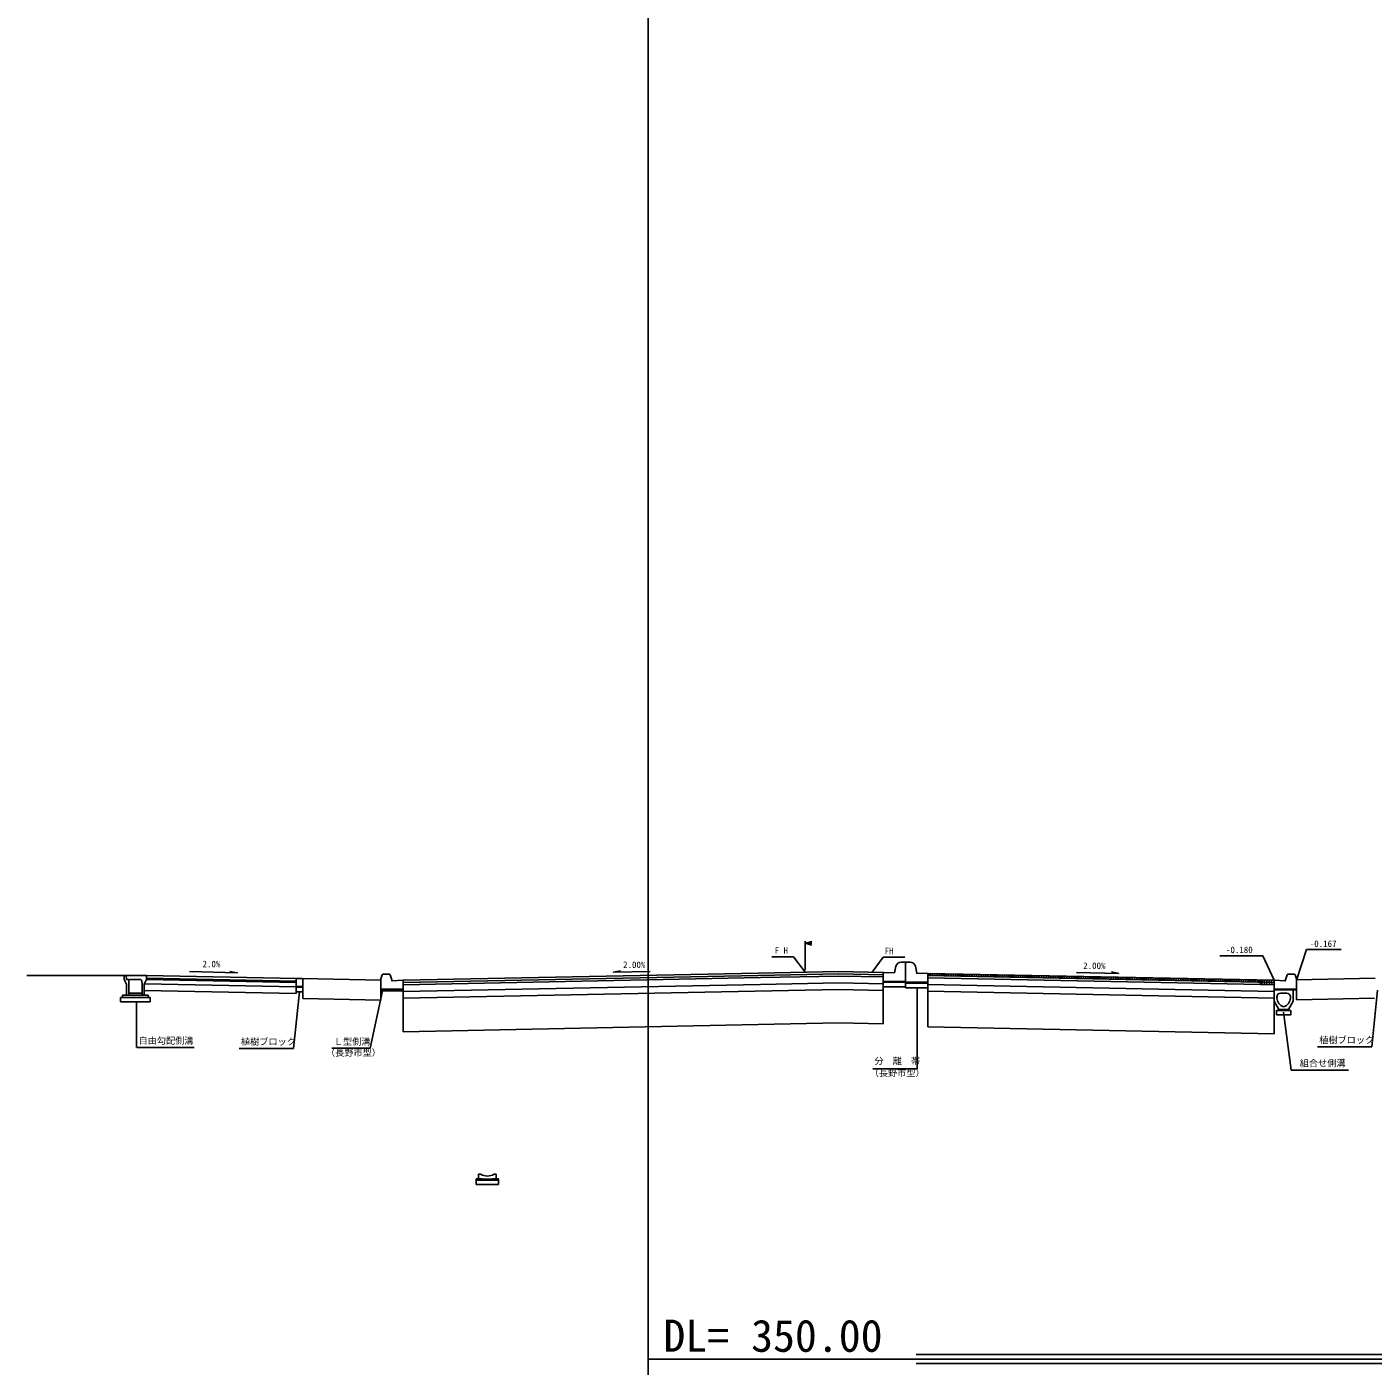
# Model space of a CAD drawing. Units: millimetres on the paper. Extents: x -84 to 7, y -133 to 191.
# Drawn here: x -83.77 to -68.7, y -44.26 to -29.26 of the extents above; entities that cross this region are included whole.
import ezdxf
from ezdxf.enums import TextEntityAlignment as Align

# ---------------------------------------------------------------- set-up
doc = ezdxf.new("R2010")
doc.units = ezdxf.units.MM
doc.header["$LTSCALE"] = 0.14
for name, color, linetype in [('0-1_D-BDG-3-DL-2', 7, 'Continuous'), ('0-2_D-TTL-FRAM_枠', 7, 'Continuous'), ('0-3_D-STR-2-文字', 7, 'Continuous'), ('0-5_D-BDG-2-DL-1', 7, 'Continuous'), ('0-7_D-STR-1-計線1', 7, 'Continuous'), ('0-9_D-BDG-1-現況', 7, 'Continuous')]:
    doc.layers.add(name, color=color, linetype=linetype)
doc.styles.add('ＭＳ ゴシック', font='')
doc.styles.get('ＭＳ ゴシック').set_extended_font_data('MS Gothic')

msp = doc.modelspace()

# ---------------------------------------------------------------- linework, layer by layer
at = {"layer": '0-1_D-BDG-3-DL-2'}
for p, q in [((-73.8141, -44.1307), (3.4526, -44.1307)), ((-73.8141, -44.2307), (3.4526, -44.2307))]:
    msp.add_line(p, q, dxfattribs=at)
at = {"layer": '0-2_D-TTL-FRAM_枠'}
msp.add_lwpolyline([(-76.8141, -2.9807), (3.4526, -2.9807), (3.4526, -59.1807), (-76.8141, -59.1807)], close=True, dxfattribs=at)
at = {"layer": '0-5_D-BDG-2-DL-1'}
msp.add_line((-76.8141, -44.1807), (3.4526, -44.1807), dxfattribs=at)
at = {"layer": '0-7_D-STR-1-計線1'}
for p, q in [((-78.739, -42.1616), (-78.674, -42.1616)), ((-78.739, -42.1616), (-78.739, -42.2266)), ((-78.739, -42.1766), (-78.489, -42.1766)), ((-78.689, -42.1116), (-78.714, -42.1116)), ((-78.714, -42.1116), (-78.714, -42.1616)), ((-78.669, -42.1666), (-78.559, -42.1666)), ((-78.559, -42.1666), (-78.554, -42.1616)), ((-78.554, -42.1616), (-78.489, -42.1616)), ((-78.514, -42.1116), (-78.539, -42.1116)), ((-78.514, -42.1616), (-78.514, -42.1116)), ((-78.489, -42.1616), (-78.489, -42.2266)), ((-78.739, -42.2266), (-78.489, -42.2266))]:
    msp.add_line(p, q, dxfattribs=at)
msp.add_lwpolyline([(-78.714, -42.1616), (-78.674, -42.1616), (-78.669, -42.1666)], dxfattribs=at)
msp.add_arc((-78.614, -41.981), 0.1506, 240.13717, 299.86283, dxfattribs=at)
at = {"layer": '0-9_D-BDG-1-現況'}
for p, q in [((-75.0556, -39.8248), (-75.0556, -39.4996)), ((-75.0556, -39.5246), (-74.9806, -39.5246)), ((-75.4272, -39.675), (-75.1849, -39.675)), ((-75.0556, -39.8498), (-75.1849, -39.675)), ((-74.3056, -39.8498), (-74.1839, -39.6797)), ((-73.9416, -39.6797), (-74.1839, -39.6797)), ((-74.0556, -39.8548), (-74.0398, -39.7797)), ((-73.9306, -39.7373), (-73.9806, -39.7373)), ((-73.9306, -39.7373), (-73.9306, -39.9723)), ((-73.9306, -39.7373), (-73.8806, -39.7373)), ((-73.9306, -39.7373), (-73.9306, -39.9723)), ((-83.7699, -39.8846), (-82.6806, -39.8846)), ((-82.6806, -39.8846), (-82.4306, -39.8846)), ((-82.6306, -39.9321), (-82.6273, -39.9414)), ((-82.6306, -39.9921), (-82.6281, -39.9421)), ((-82.6281, -39.9421), (-82.6181, -39.9321)), ((-82.6181, -39.9321), (-82.4931, -39.9321)), ((-82.4306, -39.9321), (-82.4556, -39.9821)), ((-82.4306, -39.8846), (-82.4306, -39.9321)), ((-80.7481, -39.9183), (-82.4306, -39.8846)), ((-80.7556, -39.9481), (-82.4306, -39.9146)), ((-80.7556, -39.9631), (-82.4306, -39.9296)), ((-80.7556, -39.9183), (-80.7556, -40.0881)), ((-79.8056, -39.9371), (-80.6869, -39.9195)), ((-79.8056, -39.9223), (-79.7927, -39.8795)), ((-79.8056, -39.9223), (-79.8056, -40.0573)), ((-79.7832, -39.8723), (-79.7128, -39.8723)), ((-79.5556, -39.9398), (-75.5791, -39.8603)), ((-79.5556, -39.9648), (-75.5791, -39.8853)), ((-79.5556, -39.9898), (-75.5541, -39.9098)), ((-79.5556, -39.9398), (-79.5556, -40.0373)), ((-75.5791, -39.8603), (-74.6806, -39.8423)), ((-75.5791, -39.8853), (-74.6806, -39.8673)), ((-75.5541, -39.9098), (-74.6806, -39.8923)), ((-74.1806, -39.8523), (-74.6806, -39.8423)), ((-74.1806, -39.8523), (-74.6806, -39.8423)), ((-74.1806, -39.8773), (-74.6806, -39.8673)), ((-74.1806, -39.8773), (-74.6806, -39.8673)), ((-74.1806, -39.9023), (-74.6806, -39.8923)), ((-74.1806, -39.8523), (-74.1806, -39.9523)), ((-74.0556, -39.8548), (-74.1806, -39.8523)), ((-69.8056, -39.9398), (-73.6806, -39.8623)), ((-73.6806, -39.8723), (-73.6709, -39.8625)), ((-73.6806, -39.8873), (-73.6806, -40.4623)), ((-73.6806, -39.8873), (-73.6806, -39.9623)), ((-69.9556, -39.9868), (-73.6806, -39.9123)), ((-73.6694, -39.8876), (-73.6449, -39.863)), ((-73.6434, -39.8881), (-73.6189, -39.8636)), ((-73.6174, -39.8886), (-73.5929, -39.8641)), ((-73.5914, -39.8891), (-73.5669, -39.8646)), ((-73.5654, -39.8896), (-73.5409, -39.8651)), ((-73.5394, -39.8902), (-73.5149, -39.8656)), ((-73.5134, -39.8907), (-73.4889, -39.8662)), ((-73.4874, -39.8912), (-73.4629, -39.8667)), ((-73.4614, -39.8917), (-73.4369, -39.8672)), ((-73.4354, -39.8922), (-73.4109, -39.8677)), ((-73.4094, -39.8928), (-73.3849, -39.8682)), ((-73.3834, -39.8933), (-73.3589, -39.8688)), ((-73.3574, -39.8938), (-73.3329, -39.8693)), ((-73.3314, -39.8943), (-73.3069, -39.8698)), ((-73.3054, -39.8948), (-73.2809, -39.8703)), ((-73.2794, -39.8954), (-73.2549, -39.8708)), ((-73.2534, -39.8959), (-73.2289, -39.8714)), ((-73.2274, -39.8964), (-73.2029, -39.8719)), ((-73.2014, -39.8969), (-73.1769, -39.8724)), ((-73.1754, -39.8974), (-73.1509, -39.8729)), ((-73.1494, -39.898), (-73.1249, -39.8734)), ((-73.1234, -39.8985), (-73.0989, -39.874)), ((-73.0975, -39.899), (-73.0729, -39.8745)), ((-73.0715, -39.8995), (-73.0469, -39.875)), ((-73.0455, -39.9), (-73.0209, -39.8755)), ((-73.0195, -39.9006), (-72.995, -39.876)), ((-72.9935, -39.9011), (-72.969, -39.8766)), ((-72.9675, -39.9016), (-72.943, -39.8771)), ((-72.9415, -39.9021), (-72.917, -39.8776)), ((-72.9155, -39.9026), (-72.891, -39.8781)), ((-72.8895, -39.9032), (-72.865, -39.8786)), ((-72.8635, -39.9037), (-72.839, -39.8792)), ((-72.8375, -39.9042), (-72.813, -39.8797)), ((-72.8115, -39.9047), (-72.787, -39.8802)), ((-72.7855, -39.9052), (-72.761, -39.8807)), ((-72.7595, -39.9058), (-72.735, -39.8812)), ((-72.7335, -39.9063), (-72.709, -39.8818)), ((-72.7075, -39.9068), (-72.683, -39.8823)), ((-72.6815, -39.9073), (-72.657, -39.8828)), ((-72.6555, -39.9078), (-72.631, -39.8833)), ((-72.6295, -39.9084), (-72.605, -39.8838)), ((-72.6035, -39.9089), (-72.579, -39.8844)), ((-72.5775, -39.9094), (-72.553, -39.8849)), ((-72.5515, -39.9099), (-72.527, -39.8854)), ((-72.5255, -39.9104), (-72.501, -39.8859)), ((-72.4995, -39.911), (-72.475, -39.8864)), ((-72.4735, -39.9115), (-72.449, -39.887)), ((-72.4475, -39.912), (-72.423, -39.8875)), ((-72.4215, -39.9125), (-72.397, -39.888)), ((-72.3955, -39.913), (-72.371, -39.8885)), ((-72.3695, -39.9136), (-72.345, -39.889)), ((-72.3436, -39.9141), (-72.319, -39.8896)), ((-72.3176, -39.9146), (-72.293, -39.8901)), ((-72.2916, -39.9151), (-72.267, -39.8906)), ((-72.2656, -39.9156), (-72.2411, -39.8911)), ((-72.2396, -39.9162), (-72.2151, -39.8916)), ((-72.2136, -39.9167), (-72.1891, -39.8922)), ((-72.1876, -39.9172), (-72.1631, -39.8927)), ((-72.1616, -39.9177), (-72.1371, -39.8932)), ((-72.1356, -39.9182), (-72.1111, -39.8937)), ((-72.1096, -39.9188), (-72.0851, -39.8942)), ((-72.0836, -39.9193), (-72.0591, -39.8948)), ((-72.0576, -39.9198), (-72.0331, -39.8953)), ((-72.0316, -39.9203), (-72.0071, -39.8958)), ((-72.0056, -39.9208), (-71.9811, -39.8963)), ((-71.9796, -39.9214), (-71.9551, -39.8968)), ((-71.9536, -39.9219), (-71.9291, -39.8974)), ((-71.9276, -39.9224), (-71.9031, -39.8979)), ((-71.9016, -39.9229), (-71.8771, -39.8984)), ((-71.8756, -39.9234), (-71.8511, -39.8989)), ((-71.8496, -39.924), (-71.8251, -39.8994)), ((-71.8236, -39.9245), (-71.7991, -39.9)), ((-71.7976, -39.925), (-71.7731, -39.9005)), ((-71.7716, -39.9255), (-71.7471, -39.901)), ((-71.7456, -39.926), (-71.7211, -39.9015)), ((-71.7196, -39.9265), (-71.6951, -39.902)), ((-71.6936, -39.9271), (-71.6691, -39.9026)), ((-71.6676, -39.9276), (-71.6431, -39.9031)), ((-71.6416, -39.9281), (-71.6171, -39.9036)), ((-71.6156, -39.9286), (-71.5911, -39.9041)), ((-71.5896, -39.9291), (-71.5651, -39.9046)), ((-71.5637, -39.9297), (-71.5391, -39.9052)), ((-71.5377, -39.9302), (-71.5131, -39.9057)), ((-71.5117, -39.9307), (-71.4872, -39.9062)), ((-71.4857, -39.9312), (-71.4612, -39.9067)), ((-71.4597, -39.9317), (-71.4352, -39.9072)), ((-71.4337, -39.9323), (-71.4092, -39.9078)), ((-71.4077, -39.9328), (-71.3832, -39.9083)), ((-71.3817, -39.9333), (-71.3572, -39.9088)), ((-71.3557, -39.9338), (-71.3312, -39.9093)), ((-71.3297, -39.9343), (-71.3052, -39.9098)), ((-71.3037, -39.9349), (-71.2792, -39.9104)), ((-71.2777, -39.9354), (-71.2532, -39.9109)), ((-71.2517, -39.9359), (-71.2272, -39.9114)), ((-71.2257, -39.9364), (-71.2012, -39.9119)), ((-71.1997, -39.9369), (-71.1752, -39.9124)), ((-71.1737, -39.9375), (-71.1492, -39.913)), ((-71.1477, -39.938), (-71.1232, -39.9135)), ((-71.1217, -39.9385), (-71.0972, -39.914)), ((-71.0957, -39.939), (-71.0712, -39.9145)), ((-71.0697, -39.9395), (-71.0452, -39.915)), ((-71.0437, -39.9401), (-71.0192, -39.9156)), ((-71.0177, -39.9406), (-70.9932, -39.9161)), ((-70.9917, -39.9411), (-70.9672, -39.9166)), ((-70.9657, -39.9416), (-70.9412, -39.9171)), ((-70.9397, -39.9421), (-70.9152, -39.9176)), ((-70.9137, -39.9427), (-70.8892, -39.9182)), ((-70.8877, -39.9432), (-70.8632, -39.9187)), ((-70.8617, -39.9437), (-70.8372, -39.9192)), ((-70.8357, -39.9442), (-70.8112, -39.9197)), ((-70.8098, -39.9447), (-70.7852, -39.9202)), ((-70.7838, -39.9453), (-70.7592, -39.9208)), ((-70.7578, -39.9458), (-70.7332, -39.9213)), ((-70.7318, -39.9463), (-70.7073, -39.9218)), ((-70.7058, -39.9468), (-70.6813, -39.9223)), ((-70.6798, -39.9473), (-70.6553, -39.9228)), ((-70.6538, -39.9479), (-70.6293, -39.9234)), ((-70.6278, -39.9484), (-70.6033, -39.9239)), ((-70.6018, -39.9489), (-70.5773, -39.9244)), ((-70.5758, -39.9494), (-70.5513, -39.9249)), ((-70.5498, -39.9499), (-70.5253, -39.9254)), ((-70.5238, -39.9505), (-70.4993, -39.926)), ((-70.4978, -39.951), (-70.4733, -39.9265)), ((-70.4718, -39.9515), (-70.4473, -39.927)), ((-70.4458, -39.952), (-70.4213, -39.9275)), ((-70.4198, -39.9525), (-70.3953, -39.928)), ((-70.3938, -39.9531), (-70.3693, -39.9286)), ((-70.3678, -39.9536), (-70.3433, -39.9291)), ((-70.3418, -39.9541), (-70.3173, -39.9296)), ((-70.3158, -39.9546), (-70.2913, -39.9301)), ((-70.2898, -39.9551), (-70.2653, -39.9306)), ((-70.2638, -39.9557), (-70.2393, -39.9312)), ((-70.2378, -39.9562), (-70.2133, -39.9317)), ((-70.2118, -39.9567), (-70.1873, -39.9322)), ((-70.1858, -39.9572), (-70.1613, -39.9327)), ((-70.1598, -39.9577), (-70.1353, -39.9332)), ((-70.1338, -39.9583), (-70.1093, -39.9338)), ((-70.1078, -39.9588), (-70.0833, -39.9343)), ((-70.0818, -39.9593), (-70.0573, -39.9348)), ((-70.0559, -39.9598), (-70.0313, -39.9353)), ((-70.0299, -39.9603), (-70.0053, -39.9358)), ((-70.0039, -39.9609), (-69.9793, -39.9364)), ((-69.9779, -39.9614), (-69.9534, -39.9369)), ((-69.9556, -39.9656), (-69.9274, -39.9374)), ((-69.9504, -39.9869), (-69.9014, -39.9379)), ((-69.9244, -39.9875), (-69.8754, -39.9384)), ((-69.8984, -39.988), (-69.8494, -39.939)), ((-69.8724, -39.9885), (-69.8234, -39.9395)), ((-69.8056, -39.9398), (-69.8056, -40.0573)), ((-69.8056, -39.9898), (-69.8056, -39.9398)), ((-69.578, -39.8723), (-69.6484, -39.8723)), ((-69.5556, -39.9223), (-69.5685, -39.8795)), ((-69.5556, -39.9335), (-68.6743, -39.9159)), ((-69.5556, -39.9223), (-69.5556, -40.0573)), ((-82.6556, -40.1071), (-82.6556, -39.9821)), ((-82.6306, -40.1071), (-82.6306, -39.9921)), ((-82.6306, -40.0821), (-82.4806, -40.0821)), ((-82.4806, -39.9921), (-82.4806, -40.1071)), ((-80.7556, -40.0881), (-82.4556, -40.0541)), ((-80.7556, -40.0131), (-82.4541, -39.9792)), ((-80.6806, -40.0083), (-80.7556, -40.0083)), ((-80.6806, -40.0183), (-80.7556, -40.0183)), ((-80.6806, -40.0683), (-80.7556, -40.0683)), ((-80.6806, -40.0683), (-80.6806, -40.1446)), ((-79.8056, -40.0373), (-79.5556, -40.0373)), ((-79.8056, -40.0373), (-79.5556, -40.0373)), ((-79.8056, -40.0473), (-79.5556, -40.0473)), ((-79.5556, -40.0573), (-79.8056, -40.0573)), ((-79.8056, -40.0573), (-79.8056, -40.1621)), ((-79.7681, -40.0573), (-79.5581, -40.0573)), ((-79.5556, -40.0648), (-75.5541, -39.9848)), ((-79.5556, -40.0373), (-79.5556, -40.0573)), ((-79.5556, -40.1398), (-74.6806, -40.0423)), ((-79.5556, -40.0573), (-79.5556, -40.5148)), ((-79.5556, -40.0598), (-79.5556, -40.1823)), ((-75.5541, -39.9848), (-74.6806, -39.9673)), ((-74.1806, -39.9773), (-74.6806, -39.9673)), ((-74.1806, -40.0523), (-74.6806, -40.0423)), ((-73.9306, -39.9523), (-74.1806, -39.9523)), ((-74.1806, -39.9523), (-74.1806, -40.0123)), ((-74.1806, -39.9623), (-73.9306, -39.9623)), ((-74.1806, -40.0123), (-74.1806, -40.4273)), ((-74.1806, -40.0123), (-73.9306, -40.0123)), ((-73.9306, -39.9623), (-73.6806, -39.9623)), ((-73.9306, -39.9623), (-73.9306, -40.0223)), ((-73.6806, -39.9723), (-73.9306, -39.9723)), ((-73.6806, -40.0223), (-73.9306, -40.0223)), ((-73.6806, -39.9623), (-73.6806, -40.0223)), ((-69.8056, -40.0648), (-73.6806, -39.9873)), ((-69.8056, -40.1398), (-73.6806, -40.0623)), ((-69.9556, -39.9618), (-69.9556, -39.9868)), ((-69.8056, -39.9898), (-69.9556, -39.9868)), ((-69.8464, -39.989), (-69.8056, -39.9482)), ((-69.8204, -39.9895), (-69.8056, -39.9747)), ((-69.5556, -40.0373), (-69.8056, -40.0373)), ((-69.5556, -40.0373), (-69.8056, -40.0373)), ((-69.8056, -40.0498), (-69.8056, -40.1723)), ((-69.5931, -40.0473), (-69.8031, -40.0473)), ((-69.6631, -40.0848), (-69.7331, -40.0848)), ((-69.5906, -40.0473), (-69.5906, -40.1723)), ((-69.5556, -40.0435), (-69.5556, -40.1585)), ((-82.7231, -40.1321), (-82.3881, -40.1321)), ((-82.7231, -40.1821), (-82.7231, -40.1321)), ((-82.3881, -40.1821), (-82.7231, -40.1821)), ((-82.6981, -40.1071), (-82.4131, -40.1071)), ((-82.6981, -40.1321), (-82.6981, -40.1071)), ((-82.6556, -40.1071), (-82.6306, -40.1071)), ((-82.5412, -40.6923), (-82.5412, -40.1821)), ((-82.4131, -40.1071), (-82.4131, -40.1321)), ((-82.3881, -40.1321), (-82.3881, -40.1821)), ((-79.8056, -40.1621), (-80.6806, -40.1446)), ((-69.8056, -40.1723), (-69.8056, -40.5398)), ((-69.7531, -40.2673), (-69.8056, -40.1723)), ((-69.7731, -40.1248), (-69.7731, -40.138)), ((-69.7731, -40.1248), (-69.7631, -40.1248)), ((-69.6431, -40.2673), (-69.5906, -40.1723)), ((-69.6231, -40.1248), (-69.6231, -40.138)), ((-69.6231, -40.1248), (-69.6131, -40.1248)), ((-69.5556, -40.1585), (-68.6806, -40.141)), ((-69.6431, -40.2673), (-69.7531, -40.2673)), ((-69.6146, -40.9447), (-69.6995, -40.2957)), ((-69.6431, -40.2673), (-69.6431, -40.2773)), ((-79.5556, -40.5148), (-74.6806, -40.4173)), ((-74.1806, -40.4273), (-74.6806, -40.4173)), ((-69.8056, -40.5398), (-73.6806, -40.4623)), ((-81.8975, -40.6923), (-82.5396, -40.6923)), ((-68.9708, -40.9447), (-69.6129, -40.9447))]:
    msp.add_line(p, q, dxfattribs=at)
for points in [[(-74.9806, -39.5447), (-75.0556, -39.5246), (-74.9806, -39.5045)], [(-69.0546, -39.5964), (-69.442, -39.5964), (-69.5556, -39.9373)], [(-73.6806, -39.8623), (-73.8056, -39.8598), (-73.8214, -39.7797)], [(-70.4144, -39.6671), (-69.9317, -39.6655), (-69.8056, -39.9398)], [(-82.6556, -39.9821), (-82.6806, -39.9321), (-82.6806, -39.8846)], [(-82.6581, -39.8846), (-82.6531, -39.9321), (-82.6306, -39.9321)], [(-82.4931, -39.9321), (-82.4831, -39.9421), (-82.4806, -39.9921)], [(-81.9508, -39.8413), (-81.4157, -39.8547), (-81.4961, -39.8422)], [(-80.6881, -39.9183), (-80.7556, -39.9183), (-80.7556, -40.0683)], [(-80.6806, -40.0881), (-80.6806, -39.9258), (-80.6881, -39.9183)], [(-79.7033, -39.8792), (-79.6806, -39.9473), (-79.5556, -39.9398)], [(-76.7926, -39.8397), (-77.2055, -39.8487), (-77.1245, -39.8352)], [(-69.8056, -39.9648), (-73.6806, -39.8873), (-73.6806, -39.8623)], [(-72.0161, -39.8539), (-71.5451, -39.864), (-71.6239, -39.8453)], [(-69.6579, -39.8792), (-69.6806, -39.9473), (-69.8056, -39.9398)], [(-82.4556, -39.9821), (-82.4556, -40.1071), (-82.4806, -40.1071)], [(-81.3929, -40.7019), (-80.786, -40.7019), (-80.7193, -40.0701)], [(-80.3568, -40.6984), (-79.9284, -40.6984), (-79.7883, -40.0573)], [(-79.5556, -40.0573), (-79.7681, -40.0573), (-79.8056, -40.0573)], [(-74.2999, -40.9304), (-73.8011, -40.9304), (-73.8011, -40.0307)], [(-69.5556, -40.0473), (-69.8056, -40.0473), (-69.5556, -40.0473)], [(-69.319, -40.6835), (-68.7121, -40.6835), (-68.6454, -40.0517)], [(-69.7531, -40.2773), (-69.7781, -40.2773), (-69.7781, -40.3273)], [(-69.6181, -40.2773), (-69.6181, -40.3273), (-69.7781, -40.3273)], [(-69.7531, -40.2673), (-69.7531, -40.2773), (-69.6181, -40.2773)]]:
    msp.add_lwpolyline(points, dxfattribs=at)
for centre, radius, start, end in [((-73.9806, -39.7998), 0.0625, 90, 161.1934), ((-73.8806, -39.7998), 0.0625, 18.8066, 90), ((-79.7832, -39.8823), 0.01, 90, 163.3008), ((-79.7128, -39.8823), 0.01, 18.4349, 90), ((-69.6484, -39.8823), 0.01, 90, 161.5651), ((-69.578, -39.8823), 0.01, 16.6992, 90), ((-69.7331, -40.1248), 0.04, 90, 180), ((-69.6631, -40.1248), 0.04, 360, 90), ((-69.6731, -40.138), 0.1, 180, 255.52249), ((-69.7231, -40.138), 0.1, 284.47751, 0)]:
    msp.add_arc(centre, radius, start, end, dxfattribs=at)

# ---------------------------------------------------------------- texts
at = {"layer": '0-3_D-STR-2-文字', "style": 'ＭＳ ゴシック'}
msp.add_text('DL= 350.00', height=0.3608, dxfattribs=at).set_placement((-76.6431, -44.2076), align=Align.BOTTOM_LEFT)
at = {"layer": '0-9_D-BDG-1-現況', "style": 'ＭＳ ゴシック'}
for s, p in [('F H', (-75.3978, -39.6651)), ('FH', (-74.1656, -39.6697)), ('-0.180', (-70.3438, -39.6572)), ('-0.167', (-69.4054, -39.5889)), ('2.0%', (-81.8033, -39.8155)), ('2.00%', (-77.0945, -39.8237)), ('2.00%', (-71.9423, -39.8347)), ('自由勾配側溝', (-82.5207, -40.674)), ('植樹ブロック', (-81.374, -40.6854)), ('Ｌ型側溝', (-80.3335, -40.6848)), ('植樹ブロック', (-69.3001, -40.6669)), ('（長野市型）', (-80.4219, -40.8093)), ('分\u3000離\u3000帯', (-74.2811, -40.9023)), ('組合せ側溝', (-69.5182, -40.9264)), ('（長野市型）', (-74.3331, -41.0353))]:
    msp.add_text(s, height=0.07331, dxfattribs=at).set_placement(p, align=Align.BOTTOM_LEFT)

doc.saveas('drawing.dxf')
